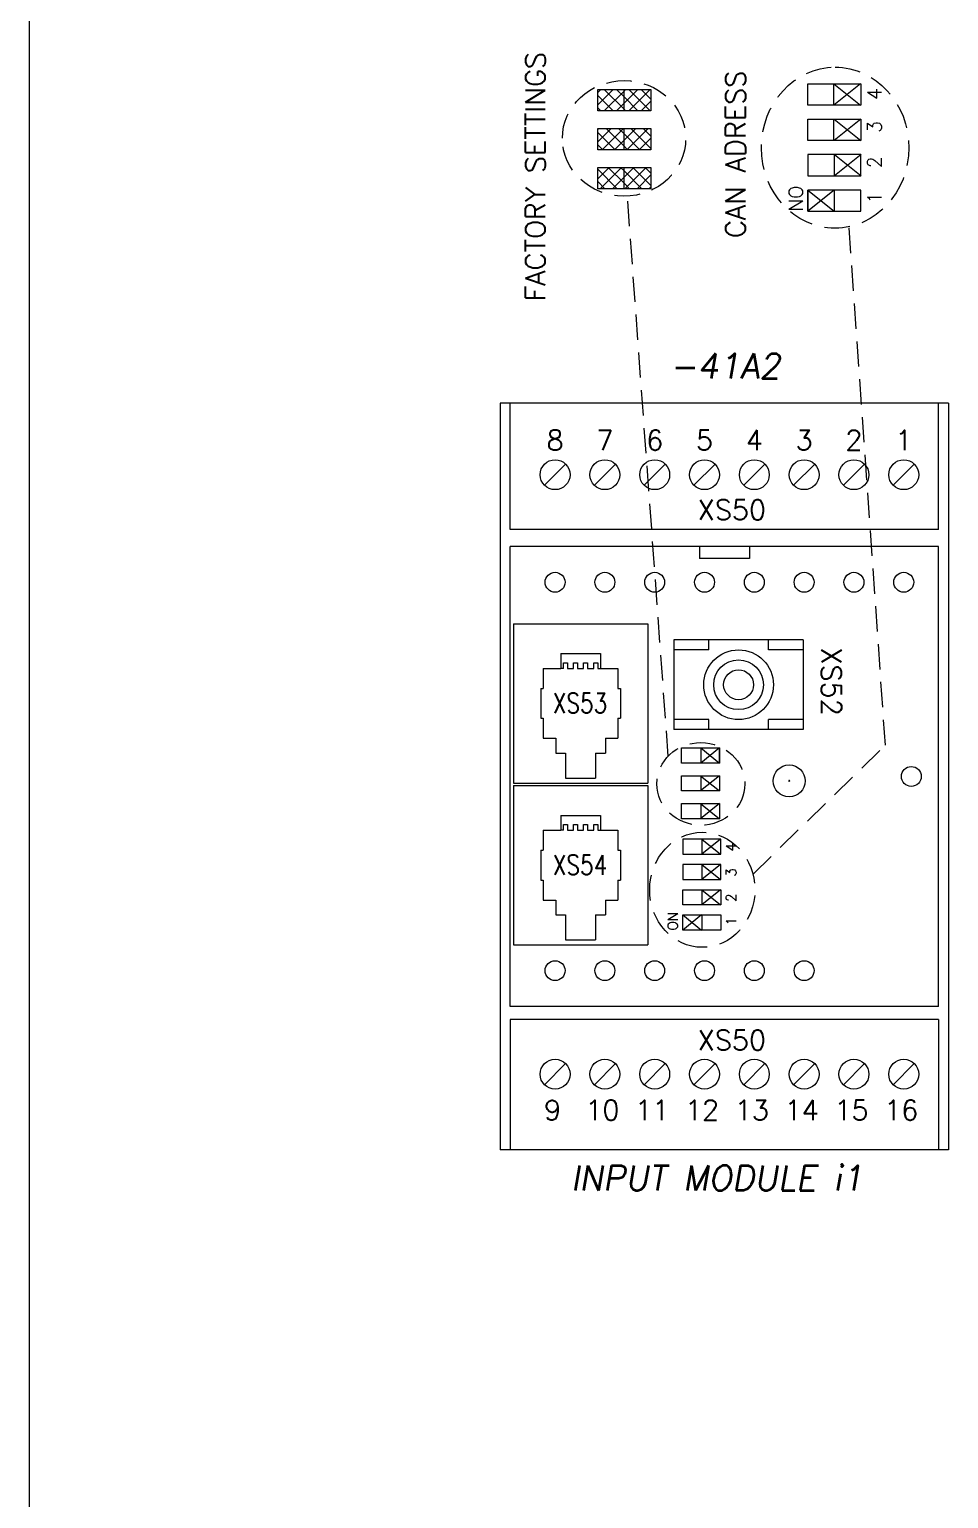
# Model space of a CAD drawing. Extents: x -2993 to 3661, y -4147 to -1441.
# Drawn here: x 418.3 to 510.5, y -3461.8 to -3314.3 of the extents above; entities that cross this region are included whole.
import ezdxf
from ezdxf.enums import TextEntityAlignment as Align

# ---------------------------------------------------------------- set-up
doc = ezdxf.new("R2010")
doc.units = 0
doc.header["$LTSCALE"] = 0.1
doc.header["$MEASUREMENT"] = 0
doc.linetypes.add('DASHED', pattern=[19.05, 12.7, -6.35])
doc.layers.get('0').update_dxf_attribs({"linetype": 'CONTINUOUS'})
doc.layers.add('DIM', color=5, linetype='CONTINUOUS')
doc.styles.get("Standard").update_dxf_attribs({"font": 'simplex.shx'})

msp = doc.modelspace()

# ---------------------------------------------------------------- linework, layer by layer
at = {"linetype": 'Continuous', "lineweight": 13}
for p, q in [((475.32, -3320.3), (480.65, -3320.3)), ((475.32, -3322.43), (475.32, -3320.3)), ((477.95, -3322.43), (477.95, -3320.3)), ((480.65, -3320.3), (480.65, -3322.43)), ((496.39, -3319.73), (501.73, -3319.73)), ((496.39, -3321.86), (496.39, -3319.73)), ((499.02, -3321.86), (499.02, -3319.73)), ((501.73, -3319.73), (501.73, -3321.86)), ((480.65, -3322.43), (475.32, -3322.43)), ((501.73, -3321.86), (496.39, -3321.86)), ((496.39, -3323.28), (501.73, -3323.28)), ((496.39, -3325.42), (496.39, -3323.28)), ((499.02, -3325.42), (499.02, -3323.28)), ((501.73, -3323.28), (501.73, -3325.42)), ((475.32, -3324.21), (480.65, -3324.21)), ((475.32, -3326.34), (475.32, -3324.21)), ((477.95, -3326.34), (477.95, -3324.21)), ((480.65, -3324.21), (480.65, -3326.34)), ((501.73, -3325.42), (496.39, -3325.42)), ((480.65, -3326.34), (475.32, -3326.34)), ((501.73, -3326.84), (496.39, -3326.84)), ((496.39, -3326.84), (496.39, -3328.97)), ((499.09, -3328.97), (499.09, -3326.84)), ((501.73, -3328.97), (501.73, -3326.84)), ((475.32, -3328.12), (480.65, -3328.12)), ((475.32, -3330.26), (475.32, -3328.12)), ((477.95, -3330.26), (477.95, -3328.12)), ((480.65, -3328.12), (480.65, -3330.26)), ((496.39, -3328.97), (501.73, -3328.97)), ((480.65, -3330.26), (475.32, -3330.26)), ((501.73, -3330.4), (496.39, -3330.4)), ((496.39, -3330.4), (496.39, -3332.53)), ((499.09, -3332.53), (499.09, -3330.4)), ((501.73, -3332.53), (501.73, -3330.4)), ((496.39, -3332.53), (501.73, -3332.53)), ((471.86, -3377.86), (472.27, -3377.86)), ((471.86, -3378.44), (471.86, -3377.86)), ((472.27, -3377.86), (472.27, -3378.44)), ((472.27, -3378.44), (472.88, -3378.44)), ((472.88, -3377.86), (473.29, -3377.86)), ((472.88, -3378.44), (472.88, -3377.86)), ((473.29, -3377.86), (473.29, -3378.44)), ((473.29, -3378.44), (473.89, -3378.44)), ((473.89, -3378.44), (473.89, -3377.86)), ((473.89, -3377.86), (474.3, -3377.86)), ((474.3, -3377.86), (474.3, -3378.44)), ((474.3, -3378.44), (474.91, -3378.44)), ((474.91, -3377.86), (475.32, -3377.86)), ((474.91, -3378.44), (474.91, -3377.86)), ((475.32, -3377.86), (475.32, -3378.44)), ((483.73, -3387.95), (483.73, -3386.42)), ((483.73, -3386.42), (487.54, -3386.42)), ((485.66, -3386.42), (485.66, -3387.95)), ((487.54, -3386.42), (487.54, -3387.95)), ((487.54, -3387.95), (483.73, -3387.95)), ((483.73, -3390.74), (483.73, -3389.22)), ((483.73, -3389.22), (487.54, -3389.22)), ((485.66, -3389.22), (485.66, -3390.74)), ((487.54, -3389.22), (487.54, -3390.74)), ((487.54, -3390.74), (483.73, -3390.74)), ((483.73, -3393.54), (483.73, -3392.01)), ((483.73, -3392.01), (487.54, -3392.01)), ((485.66, -3392.01), (485.66, -3393.54)), ((487.54, -3392.01), (487.54, -3393.54)), ((471.86, -3394.69), (471.86, -3394.11)), ((471.86, -3394.11), (472.27, -3394.11)), ((472.27, -3394.11), (472.27, -3394.69)), ((472.27, -3394.69), (472.88, -3394.69)), ((472.88, -3394.11), (473.29, -3394.11)), ((472.88, -3394.69), (472.88, -3394.11)), ((473.29, -3394.11), (473.29, -3394.69)), ((473.29, -3394.69), (473.89, -3394.69)), ((473.89, -3394.69), (473.89, -3394.11)), ((473.89, -3394.11), (474.3, -3394.11)), ((474.3, -3394.11), (474.3, -3394.69)), ((474.3, -3394.69), (474.91, -3394.69)), ((474.91, -3394.69), (474.91, -3394.11)), ((474.91, -3394.11), (475.32, -3394.11)), ((475.32, -3394.11), (475.32, -3394.69)), ((487.54, -3393.54), (483.73, -3393.54)), ((483.86, -3395.57), (483.86, -3397.09)), ((487.67, -3395.57), (483.86, -3395.57)), ((485.77, -3395.57), (485.77, -3397.09)), ((487.67, -3397.09), (487.67, -3395.57)), ((483.86, -3397.09), (487.67, -3397.09)), ((487.67, -3398.11), (483.86, -3398.11)), ((483.86, -3398.11), (483.86, -3399.63)), ((485.77, -3398.11), (485.77, -3399.63)), ((487.67, -3399.63), (487.67, -3398.11)), ((483.86, -3399.63), (487.67, -3399.63)), ((483.86, -3402.17), (483.86, -3400.65)), ((483.86, -3400.65), (487.67, -3400.65)), ((485.77, -3400.65), (485.77, -3402.17)), ((487.67, -3400.65), (487.67, -3402.17)), ((487.67, -3402.17), (483.86, -3402.17)), ((483.86, -3403.19), (487.67, -3403.19)), ((483.86, -3404.71), (483.86, -3403.19)), ((485.77, -3403.19), (485.77, -3404.71)), ((487.67, -3403.19), (487.67, -3404.71)), ((487.67, -3404.71), (483.86, -3404.71))]:
    msp.add_line(p, q, dxfattribs=at)
at = {"lineweight": 13}
for p, q in [((475.32, -3320.6), (475.62, -3320.3)), ((475.32, -3321.84), (476.86, -3320.3)), ((476.86, -3322.43), (475.32, -3320.89)), ((477.95, -3322.28), (475.97, -3320.3)), ((475.97, -3322.43), (477.95, -3320.45)), ((477.95, -3321.05), (477.2, -3320.3)), ((477.95, -3320.45), (478.1, -3320.3)), ((477.95, -3321.68), (479.34, -3320.3)), ((479.34, -3322.43), (477.95, -3321.05)), ((478.44, -3322.43), (480.57, -3320.3)), ((480.58, -3322.43), (478.44, -3320.3)), ((480.65, -3321.27), (479.68, -3320.3)), ((475.63, -3322.43), (475.32, -3322.13)), ((477.2, -3322.43), (477.95, -3321.68)), ((478.1, -3322.43), (477.95, -3322.28)), ((479.68, -3322.43), (480.65, -3321.46)), ((475.32, -3324.32), (475.42, -3324.21)), ((475.32, -3325.55), (476.66, -3324.21)), ((477.06, -3326.34), (475.32, -3324.6)), ((475.77, -3326.34), (477.9, -3324.21)), ((477.95, -3326), (476.17, -3324.21)), ((477, -3326.34), (477.95, -3325.4)), ((477.95, -3324.76), (477.4, -3324.21)), ((477.95, -3325.4), (479.14, -3324.21)), ((479.54, -3326.34), (477.95, -3324.76)), ((478.24, -3326.34), (480.37, -3324.21)), ((480.65, -3326.22), (478.64, -3324.21)), ((479.48, -3326.34), (480.65, -3325.17)), ((480.65, -3324.98), (479.88, -3324.21)), ((475.83, -3326.34), (475.32, -3325.84)), ((478.3, -3326.34), (477.95, -3326)), ((475.32, -3329.27), (476.46, -3328.12)), ((477.26, -3330.26), (475.32, -3328.31)), ((475.57, -3330.26), (477.7, -3328.12)), ((477.95, -3329.71), (476.37, -3328.12)), ((477.95, -3328.47), (477.6, -3328.12)), ((477.95, -3329.11), (478.94, -3328.12)), ((478.04, -3330.26), (480.18, -3328.12)), ((480.65, -3329.93), (478.84, -3328.12)), ((480.65, -3328.7), (480.08, -3328.12)), ((476.02, -3330.26), (475.32, -3329.55)), ((476.8, -3330.26), (477.95, -3329.11)), ((479.74, -3330.26), (477.95, -3328.47)), ((478.5, -3330.26), (477.95, -3329.71)), ((479.28, -3330.26), (480.65, -3328.88)), ((480.52, -3330.26), (480.65, -3330.12)), ((510.53, -3351.78), (465.53, -3351.78)), ((510.53, -3351.78), (465.53, -3351.78)), ((465.53, -3351.78), (465.53, -3426.78)), ((465.53, -3351.78), (465.53, -3426.78)), ((465.53, -3351.78), (465.53, -3426.78)), ((465.53, -3351.78), (465.53, -3426.78)), ((465.53, -3351.78), (465.53, -3426.78)), ((465.53, -3351.78), (465.53, -3426.78)), ((465.53, -3351.78), (465.53, -3426.78)), ((466.53, -3364.48), (466.53, -3351.78)), ((509.53, -3364.48), (509.53, -3351.78)), ((510.53, -3351.78), (510.53, -3426.78)), ((472.09, -3357.91), (469.97, -3360.04)), ((477.09, -3357.91), (474.97, -3360.04)), ((482.09, -3357.91), (479.97, -3360.04)), ((487.09, -3357.91), (484.97, -3360.04)), ((492.09, -3357.91), (489.97, -3360.04)), ((497.09, -3357.91), (494.97, -3360.04)), ((502.09, -3357.91), (499.97, -3360.04)), ((507.09, -3357.91), (504.97, -3360.04)), ((465.53, -3364.03), (465.53, -3414.53)), ((509.53, -3364.48), (466.53, -3364.48)), ((509.53, -3366.18), (466.53, -3366.18)), ((466.53, -3412.38), (466.53, -3366.18)), ((485.53, -3366.18), (485.53, -3367.38)), ((490.53, -3366.18), (490.53, -3367.38)), ((509.53, -3412.38), (509.53, -3366.18)), ((465.53, -3367.38), (465.53, -3411.18)), ((490.53, -3367.38), (485.53, -3367.38)), ((466.84, -3373.94), (480.34, -3373.94)), ((466.84, -3373.94), (466.84, -3389.94)), ((480.34, -3373.94), (480.34, -3389.94)), ((495.95, -3375.57), (482.95, -3375.57)), ((482.95, -3375.57), (482.95, -3384.57)), ((486.45, -3376.57), (486.45, -3375.57)), ((492.45, -3376.57), (492.45, -3375.57)), ((495.95, -3375.57), (495.95, -3384.57)), ((471.59, -3376.94), (475.59, -3376.94)), ((471.59, -3376.94), (471.59, -3378.44)), ((475.59, -3376.94), (475.59, -3378.44)), ((486.45, -3376.57), (482.95, -3376.57)), ((495.95, -3376.57), (492.45, -3376.57)), ((469.84, -3378.44), (471.59, -3378.44)), ((469.84, -3378.44), (469.84, -3380.44)), ((471.86, -3378.44), (471.59, -3378.44)), ((475.32, -3378.44), (475.59, -3378.44)), ((475.59, -3378.44), (477.34, -3378.44)), ((477.34, -3378.44), (477.34, -3380.44)), ((469.59, -3380.44), (469.84, -3380.44)), ((469.59, -3380.44), (469.59, -3383.44)), ((477.34, -3380.44), (477.59, -3380.44)), ((477.59, -3380.44), (477.59, -3383.44)), ((469.59, -3383.44), (469.84, -3383.44)), ((469.84, -3383.44), (469.84, -3385.44)), ((477.34, -3383.44), (477.59, -3383.44)), ((477.34, -3383.44), (477.34, -3385.44)), ((486.45, -3383.57), (482.95, -3383.57)), ((486.45, -3384.57), (486.45, -3383.57)), ((495.95, -3383.57), (492.45, -3383.57)), ((492.45, -3384.57), (492.45, -3383.57)), ((469.84, -3385.44), (471.09, -3385.44)), ((471.09, -3385.44), (471.09, -3386.94)), ((476.09, -3385.44), (476.09, -3386.94)), ((476.09, -3385.44), (477.34, -3385.44)), ((495.95, -3384.57), (482.95, -3384.57)), ((471.09, -3386.94), (472.09, -3386.94)), ((472.09, -3386.94), (472.09, -3389.44)), ((475.09, -3386.94), (475.09, -3389.44)), ((475.09, -3386.94), (476.09, -3386.94)), ((466.84, -3389.94), (480.34, -3389.94)), ((466.84, -3390.19), (466.84, -3406.19)), ((466.84, -3390.19), (480.34, -3390.19)), ((472.09, -3389.44), (475.09, -3389.44)), ((480.34, -3390.19), (480.34, -3406.19)), ((471.59, -3393.19), (475.59, -3393.19)), ((471.59, -3393.19), (471.59, -3394.69)), ((475.59, -3393.19), (475.59, -3394.69)), ((469.84, -3394.69), (469.84, -3396.69)), ((469.84, -3394.69), (471.59, -3394.69)), ((471.86, -3394.69), (471.59, -3394.69)), ((475.32, -3394.69), (475.59, -3394.69)), ((475.59, -3394.69), (477.34, -3394.69)), ((477.34, -3394.69), (477.34, -3396.69)), ((469.59, -3396.69), (469.59, -3399.69)), ((469.59, -3396.69), (469.84, -3396.69)), ((477.34, -3396.69), (477.59, -3396.69)), ((477.59, -3396.69), (477.59, -3399.69)), ((469.59, -3399.69), (469.84, -3399.69)), ((469.84, -3399.69), (469.84, -3401.69)), ((477.34, -3399.69), (477.34, -3401.69)), ((477.34, -3399.69), (477.59, -3399.69)), ((469.84, -3401.69), (471.09, -3401.69)), ((471.09, -3401.69), (471.09, -3403.19)), ((476.09, -3401.69), (476.09, -3403.19)), ((476.09, -3401.69), (477.34, -3401.69)), ((471.09, -3403.19), (472.09, -3403.19)), ((472.09, -3403.19), (472.09, -3405.69)), ((475.09, -3403.19), (475.09, -3405.69)), ((475.09, -3403.19), (476.09, -3403.19)), ((466.84, -3406.19), (480.34, -3406.19)), ((472.09, -3405.69), (475.09, -3405.69)), ((509.53, -3412.38), (466.53, -3412.38)), ((509.53, -3413.68), (466.53, -3413.68)), ((466.53, -3413.68), (466.53, -3426.78)), ((509.53, -3413.68), (509.53, -3426.78)), ((472.09, -3418.11), (469.97, -3420.24)), ((477.09, -3418.11), (474.97, -3420.24)), ((482.09, -3418.11), (479.97, -3420.24)), ((487.09, -3418.11), (484.97, -3420.24)), ((492.09, -3418.11), (489.97, -3420.24)), ((497.09, -3418.11), (494.97, -3420.24)), ((502.09, -3418.11), (499.97, -3420.24)), ((507.09, -3418.11), (504.97, -3420.24)), ((510.53, -3426.78), (465.53, -3426.78)), ((510.53, -3426.78), (509.53, -3426.78))]:
    msp.add_line(p, q, dxfattribs=at)
at = {"color": 7, "lineweight": 13}
for p, q in [((501.69, -3319.73), (499.02, -3321.86)), ((499.02, -3319.73), (501.69, -3321.86)), ((501.73, -3323.28), (499.06, -3325.42)), ((499.06, -3323.28), (501.73, -3325.42)), ((501.76, -3326.84), (499.09, -3328.97)), ((499.09, -3326.84), (501.76, -3328.97)), ((499.06, -3330.4), (496.39, -3332.53)), ((496.39, -3332.53), (496.39, -3330.4)), ((496.39, -3330.4), (499.06, -3332.53)), ((485.66, -3386.42), (487.54, -3387.95)), ((487.54, -3386.42), (485.66, -3387.95)), ((487.54, -3387.95), (487.54, -3386.42)), ((485.64, -3389.22), (487.52, -3390.74)), ((487.52, -3389.22), (485.64, -3390.74)), ((485.64, -3392.01), (487.52, -3393.54)), ((487.52, -3392.01), (485.64, -3393.54)), ((485.77, -3395.57), (487.65, -3397.09)), ((487.65, -3395.57), (485.77, -3397.09)), ((485.77, -3398.11), (487.65, -3399.63)), ((487.65, -3398.11), (485.77, -3399.63)), ((485.77, -3400.65), (487.65, -3402.17)), ((487.65, -3400.65), (485.77, -3402.17)), ((483.86, -3403.19), (485.74, -3404.71)), ((485.74, -3403.19), (483.86, -3404.71))]:
    msp.add_line(p, q, dxfattribs=at)
at = {"linetype": 'DASHED', "lineweight": 13, "ltscale": 2}
for p, q in [((482.39, -3387.23), (478.29, -3331.01)), ((504.19, -3386.13), (500.55, -3334.08)), ((490.9, -3399.09), (504.19, -3386.13))]:
    msp.add_line(p, q, dxfattribs=at)
at = {"lineweight": 13}
for centre, radius in [((471.03, -3358.98), 1.5), ((476.03, -3358.98), 1.5), ((481.03, -3358.98), 1.5), ((486.03, -3358.98), 1.5), ((491.03, -3358.98), 1.5), ((496.03, -3358.98), 1.5), ((501.03, -3358.98), 1.5), ((506.03, -3358.98), 1.5), ((471.03, -3369.78), 1), ((476.03, -3369.78), 1), ((481.03, -3369.78), 1), ((486.03, -3369.78), 1), ((491.03, -3369.78), 1), ((496.03, -3369.78), 1), ((501.03, -3369.78), 1), ((506.03, -3369.78), 1), ((489.45, -3380.07), 2.5), ((494.53, -3389.73), 1.6), ((506.79, -3389.28), 1), ((471.03, -3408.78), 1), ((476.03, -3408.78), 1), ((481.03, -3408.78), 1), ((486.03, -3408.78), 1), ((491.03, -3408.78), 1), ((496.03, -3408.78), 1), ((471.03, -3419.18), 1.5), ((476.03, -3419.18), 1.5), ((481.03, -3419.18), 1.5), ((486.03, -3419.18), 1.5), ((491.03, -3419.18), 1.5), ((496.03, -3419.18), 1.5), ((501.03, -3419.18), 1.5), ((506.03, -3419.18), 1.5)]:
    msp.add_circle(centre, radius, dxfattribs=at)
at = {"linetype": 'Continuous', "lineweight": 13}
for radius in [3.5, 1.5]:
    msp.add_circle((489.45, -3380.07), radius, dxfattribs=at)
at = {"lineweight": 13}
for start, end in [(0, 180), (180, 0)]:
    msp.add_arc((494.53, -3389.73), 0.05, start, end, dxfattribs=at)
at = {"linetype": 'DASHED', "lineweight": 13, "ltscale": 2}
for centre, major_axis, ratio in [((499.14, -3326.14), (0, 8.09), 0.914373), ((477.95, -3325.21), (-6.19, 0.01), 0.938062), ((485.66, -3390.03), (4.42, -0.01), 0.938062), ((485.81, -3400.66), (0, -5.78), 0.914373)]:
    msp.add_ellipse(centre, major_axis=major_axis, ratio=ratio, dxfattribs=at)
at = {"layer": 'DIM', "lineweight": 13}
msp.add_lwpolyline([(418.26, -3209.92), (1002.08, -3209.92), (1002.08, -3713.68), (418.26, -3713.68)], close=True, dxfattribs=at)

# ---------------------------------------------------------------- texts
at = {"lineweight": 13, "text_generation_flag": 6}
for s, p in [('FACTORY SETTINGS', (470.05, -3341.55)), ('CAN ADRESS', (490.14, -3335.21))]:
    msp.add_text(s, height=2, rotation=270, dxfattribs=at).set_placement(p)
at = {"linetype": 'Continuous', "lineweight": 13, "text_generation_flag": 6}
for s, p in [('4', (503.8, -3321.36)), ('3', (503.8, -3324.65)), ('2', (503.8, -3328.21)), ('1', (503.8, -3331.76))]:
    msp.add_text(s, height=1.4, rotation=270, dxfattribs=at).set_placement(p)
at = {"linetype": 'Continuous', "lineweight": 13}
for s, height, rotation, p in [('ON', 1.4, 270, (494.5, -3329.95)), ('4', 1, 90, (489.2, -3396.81)), ('3', 1, 90, (489.2, -3399.35)), ('2', 1, 90, (489.2, -3401.89)), ('ON', 1, 90, (483.34, -3404.76)), ('1', 1, 90, (489.2, -3404.24))]:
    msp.add_text(s, height=height, rotation=rotation, dxfattribs=at).set_placement(p)
at = {"lineweight": 13, "oblique": 10, "text_generation_flag": 6}
for s, p in [('-41A2', (488.09, -3349.31)), ('INPUT MODULE i1', (487.28, -3430.85))]:
    msp.add_text(s, height=2.5, rotation=180, dxfattribs=at).set_placement(p, align=Align.CENTER)
at = {"lineweight": 13, "text_generation_flag": 6}
for s, p in [('8', (471.03, -3356.51)), ('7', (476.03, -3356.51)), ('6', (481.03, -3356.51)), ('5', (486.03, -3356.51)), ('4', (491.03, -3356.51)), ('3', (496.03, -3356.51)), ('2', (501.03, -3356.51)), ('1', (506.03, -3356.51)), ('XS50', (488.78, -3363.51)), ('XS50', (488.78, -3416.76)), ('9', (470.78, -3423.78)), ('10', (475.78, -3423.78)), ('11', (480.78, -3423.78)), ('12', (485.78, -3423.78)), ('13', (490.78, -3423.78)), ('14', (495.78, -3423.78)), ('15', (500.78, -3423.78)), ('16', (505.78, -3423.78))]:
    msp.add_text(s, height=2, rotation=180, dxfattribs=at).set_placement(p, align=Align.CENTER)
at = {"lineweight": 13}
msp.add_text('XS52', height=2, rotation=270, dxfattribs=at).set_placement((498.78, -3379.76), align=Align.MIDDLE_CENTER)
at = {"lineweight": 13, "text_generation_flag": 6, "width": 0.8}
for s, p in [('XS53', (473.53, -3381.92)), ('XS54', (473.53, -3398.17))]:
    msp.add_text(s, height=2, rotation=180, dxfattribs=at).set_placement(p, align=Align.MIDDLE_CENTER)

doc.saveas('drawing.dxf')
